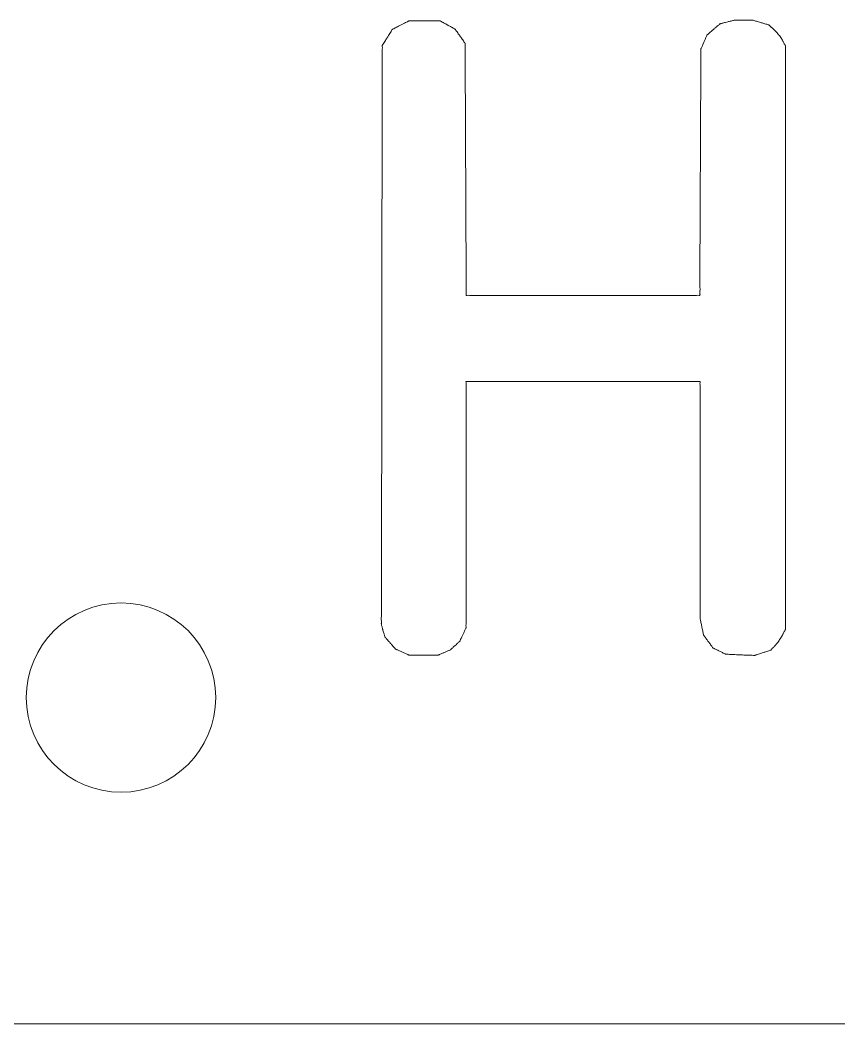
# Model space of a CAD drawing. Header units: millimetres. Extents: x 547 to 653, y 420 to 480.
# Drawn here: x 580.95 to 593.48, y 420.15 to 435.53 of the extents above; entities that cross this region are included whole.
import ezdxf

# ---------------------------------------------------------------- set-up
doc = ezdxf.new("R2010")
doc.units = ezdxf.units.MM

msp = doc.modelspace()

# ---------------------------------------------------------------- linework, layer by layer
at = {"color": 7, "linetype": 'Continuous', "lineweight": 15}
for p, q in [((592.033, 435.526), (591.987, 435.526)), ((586.78, 435.453), (586.761, 435.443)), ((587.157, 435.513), (587.121, 435.513)), ((587.502, 435.445), (587.464, 435.466)), ((591.571, 435.39), (591.556, 435.377)), ((591.783, 435.5), (591.746, 435.49)), ((592.294, 435.485), (592.252, 435.498)), ((586.574, 435.269), (586.562, 435.25)), ((587.69, 435.268), (587.679, 435.284)), ((591.419, 435.198), (591.404, 435.161)), ((587.775, 431.55), (587.762, 434.969)), ((592.664, 426.439), (592.664, 434.929)), ((586.491, 434.889), (586.477, 426.468)), ((591.368, 434.845), (591.355, 431.545)), ((591.13, 431.309), (587.999, 431.309)), ((587.998, 429.988), (591.132, 429.988)), ((587.773, 426.452), (587.774, 429.753)), ((591.356, 429.761), (591.356, 426.544)), ((586.502, 426.179), (586.512, 426.147)), ((591.381, 426.241), (591.385, 426.222)), ((586.607, 425.99), (586.619, 425.977)), ((587.723, 426.107), (587.738, 426.141)), ((591.476, 426.013), (591.487, 425.999)), ((586.789, 425.848), (586.823, 425.833)), ((587.432, 425.834), (587.463, 425.847)), ((587.601, 425.94), (587.625, 425.962)), ((591.644, 425.863), (591.677, 425.847)), ((592.306, 425.831), (592.325, 425.837)), ((587.105, 425.798), (587.138, 425.798)), ((591.954, 425.803), (591.987, 425.801)), ((632.992, 420.147), (567.992, 420.147))]:
    msp.add_line(p, q, dxfattribs=at)
msp.add_circle((582.492, 425.147), 1.45, dxfattribs=at)
for points in [[(591.886, 435.526), (591.883, 435.525), (591.881, 435.524), (591.878, 435.523)], [(591.896, 435.526), (591.893, 435.526), (591.89, 435.526), (591.886, 435.526)], [(591.922, 435.526), (591.913, 435.525), (591.905, 435.525), (591.896, 435.526)], [(591.954, 435.526), (591.944, 435.526), (591.933, 435.526), (591.922, 435.526)], [(591.987, 435.526), (591.976, 435.526), (591.965, 435.525), (591.954, 435.526)], [(592.058, 435.526), (592.05, 435.526), (592.041, 435.526), (592.033, 435.526)], [(592.091, 435.526), (592.08, 435.525), (592.069, 435.526), (592.058, 435.526)], [(592.124, 435.526), (592.113, 435.526), (592.102, 435.526), (592.091, 435.526)], [(592.149, 435.526), (592.141, 435.525), (592.132, 435.525), (592.124, 435.526)], [(592.159, 435.526), (592.156, 435.526), (592.153, 435.526), (592.149, 435.526)], [(592.169, 435.523), (592.166, 435.524), (592.162, 435.525), (592.159, 435.526)], [(586.639, 435.374), (586.635, 435.366), (586.63, 435.358), (586.625, 435.351)], [(586.644, 435.383), (586.642, 435.381), (586.64, 435.377), (586.639, 435.374)], [(586.654, 435.388), (586.65, 435.386), (586.647, 435.385), (586.644, 435.383)], [(586.677, 435.4), (586.67, 435.396), (586.662, 435.391), (586.654, 435.388)], [(586.708, 435.415), (586.697, 435.41), (586.687, 435.405), (586.677, 435.4)], [(586.738, 435.431), (586.728, 435.426), (586.718, 435.421), (586.708, 435.415)], [(586.761, 435.443), (586.754, 435.439), (586.746, 435.435), (586.738, 435.431)], [(586.803, 435.465), (586.796, 435.461), (586.788, 435.457), (586.78, 435.453)], [(586.834, 435.48), (586.824, 435.475), (586.814, 435.47), (586.803, 435.465)], [(586.864, 435.496), (586.854, 435.491), (586.844, 435.486), (586.834, 435.48)], [(586.888, 435.508), (586.88, 435.503), (586.872, 435.5), (586.864, 435.496)], [(586.897, 435.513), (586.894, 435.512), (586.891, 435.51), (586.888, 435.508)], [(586.915, 435.513), (586.909, 435.513), (586.902, 435.515), (586.897, 435.513)], [(586.96, 435.513), (586.945, 435.512), (586.93, 435.511), (586.915, 435.513)], [(587.018, 435.513), (586.998, 435.513), (586.979, 435.513), (586.96, 435.513)], [(587.076, 435.513), (587.057, 435.513), (587.037, 435.513), (587.018, 435.513)], [(587.121, 435.513), (587.106, 435.513), (587.091, 435.513), (587.076, 435.513)], [(587.201, 435.513), (587.187, 435.513), (587.172, 435.513), (587.157, 435.513)], [(587.26, 435.513), (587.24, 435.513), (587.221, 435.513), (587.201, 435.513)], [(587.318, 435.513), (587.299, 435.514), (587.279, 435.513), (587.26, 435.513)], [(587.363, 435.513), (587.347, 435.511), (587.333, 435.512), (587.318, 435.513)], [(587.381, 435.513), (587.375, 435.515), (587.369, 435.514), (587.363, 435.513)], [(587.389, 435.508), (587.386, 435.51), (587.384, 435.512), (587.381, 435.513)], [(587.41, 435.496), (587.403, 435.5), (587.396, 435.504), (587.389, 435.508)], [(587.437, 435.481), (587.428, 435.486), (587.419, 435.491), (587.41, 435.496)], [(587.464, 435.466), (587.455, 435.471), (587.446, 435.476), (587.437, 435.481)], [(587.523, 435.433), (587.516, 435.437), (587.509, 435.441), (587.502, 435.445)], [(587.55, 435.418), (587.541, 435.423), (587.532, 435.428), (587.523, 435.433)], [(587.578, 435.402), (587.569, 435.408), (587.56, 435.413), (587.55, 435.418)], [(587.599, 435.391), (587.591, 435.394), (587.584, 435.398), (587.578, 435.402)], [(587.607, 435.386), (587.605, 435.388), (587.602, 435.389), (587.599, 435.391)], [(587.613, 435.378), (587.611, 435.381), (587.609, 435.384), (587.607, 435.386)], [(587.627, 435.357), (587.622, 435.364), (587.617, 435.37), (587.613, 435.378)], [(591.556, 435.377), (591.55, 435.372), (591.544, 435.367), (591.537, 435.362)], [(591.589, 435.406), (591.583, 435.401), (591.577, 435.395), (591.571, 435.39)], [(591.613, 435.427), (591.605, 435.42), (591.597, 435.413), (591.589, 435.406)], [(591.638, 435.447), (591.629, 435.441), (591.621, 435.434), (591.613, 435.427)], [(591.656, 435.463), (591.65, 435.457), (591.644, 435.452), (591.638, 435.447)], [(591.663, 435.469), (591.661, 435.468), (591.658, 435.465), (591.656, 435.463)], [(591.672, 435.472), (591.669, 435.471), (591.666, 435.471), (591.663, 435.469)], [(591.692, 435.477), (591.686, 435.475), (591.679, 435.473), (591.672, 435.472)], [(591.719, 435.483), (591.71, 435.481), (591.701, 435.479), (591.692, 435.477)], [(591.746, 435.49), (591.737, 435.488), (591.728, 435.486), (591.719, 435.483)], [(591.804, 435.505), (591.797, 435.503), (591.79, 435.501), (591.783, 435.5)], [(591.831, 435.511), (591.822, 435.509), (591.813, 435.507), (591.804, 435.505)], [(591.857, 435.518), (591.848, 435.516), (591.839, 435.514), (591.831, 435.511)], [(591.878, 435.523), (591.871, 435.521), (591.864, 435.52), (591.857, 435.518)], [(592.192, 435.516), (592.184, 435.518), (592.176, 435.52), (592.169, 435.523)], [(592.222, 435.507), (592.212, 435.51), (592.202, 435.513), (592.192, 435.516)], [(592.252, 435.498), (592.242, 435.501), (592.232, 435.504), (592.222, 435.507)], [(592.317, 435.479), (592.309, 435.481), (592.302, 435.483), (592.294, 435.485)], [(592.347, 435.47), (592.337, 435.472), (592.327, 435.476), (592.317, 435.479)], [(592.377, 435.461), (592.367, 435.464), (592.357, 435.467), (592.347, 435.47)], [(592.401, 435.454), (592.392, 435.455), (592.385, 435.458), (592.377, 435.461)], [(592.41, 435.451), (592.407, 435.453), (592.404, 435.453), (592.401, 435.454)], [(592.416, 435.446), (592.414, 435.447), (592.412, 435.45), (592.41, 435.451)], [(592.431, 435.432), (592.426, 435.436), (592.42, 435.441), (592.416, 435.446)], [(592.45, 435.414), (592.443, 435.42), (592.437, 435.426), (592.431, 435.432)], [(592.469, 435.397), (592.463, 435.403), (592.456, 435.408), (592.45, 435.414)], [(592.484, 435.383), (592.479, 435.388), (592.474, 435.392), (592.469, 435.397)], [(592.49, 435.378), (592.488, 435.38), (592.486, 435.381), (592.484, 435.383)], [(592.512, 435.356), (592.505, 435.363), (592.497, 435.371), (592.49, 435.378)], [(586.548, 435.227), (586.542, 435.217), (586.536, 435.208), (586.53, 435.198)], [(586.562, 435.25), (586.558, 435.243), (586.553, 435.235), (586.548, 435.227)], [(586.588, 435.291), (586.583, 435.284), (586.578, 435.276), (586.574, 435.269)], [(586.606, 435.321), (586.6, 435.311), (586.594, 435.301), (586.588, 435.291)], [(586.625, 435.351), (586.618, 435.341), (586.612, 435.331), (586.606, 435.321)], [(587.646, 435.331), (587.639, 435.34), (587.633, 435.349), (587.627, 435.357)], [(587.664, 435.304), (587.658, 435.313), (587.652, 435.322), (587.646, 435.331)], [(587.679, 435.284), (587.674, 435.291), (587.669, 435.297), (587.664, 435.304)], [(587.704, 435.247), (587.7, 435.254), (587.695, 435.261), (587.69, 435.268)], [(587.723, 435.221), (587.717, 435.229), (587.711, 435.238), (587.704, 435.247)], [(587.742, 435.194), (587.736, 435.203), (587.729, 435.212), (587.723, 435.221)], [(591.428, 435.218), (591.425, 435.211), (591.422, 435.204), (591.419, 435.198)], [(591.44, 435.244), (591.436, 435.235), (591.432, 435.226), (591.428, 435.218)], [(591.451, 435.27), (591.447, 435.261), (591.443, 435.253), (591.44, 435.244)], [(591.46, 435.29), (591.457, 435.283), (591.454, 435.277), (591.451, 435.27)], [(591.463, 435.298), (591.462, 435.296), (591.461, 435.293), (591.46, 435.29)], [(591.471, 435.304), (591.468, 435.302), (591.465, 435.301), (591.463, 435.298)], [(591.489, 435.32), (591.483, 435.315), (591.477, 435.309), (591.471, 435.304)], [(591.513, 435.341), (591.505, 435.334), (591.497, 435.327), (591.489, 435.32)], [(591.537, 435.362), (591.529, 435.355), (591.521, 435.348), (591.513, 435.341)], [(592.536, 435.33), (592.528, 435.339), (592.52, 435.347), (592.512, 435.356)], [(592.559, 435.302), (592.551, 435.312), (592.543, 435.321), (592.536, 435.33)], [(592.581, 435.273), (592.574, 435.283), (592.566, 435.293), (592.559, 435.302)], [(592.601, 435.244), (592.595, 435.254), (592.588, 435.263), (592.581, 435.273)], [(592.617, 435.218), (592.612, 435.227), (592.607, 435.236), (592.601, 435.244)], [(592.62, 435.212), (592.619, 435.214), (592.618, 435.216), (592.617, 435.218)], [(586.492, 435.136), (586.49, 435.131), (586.491, 435.126), (586.492, 435.121)], [(586.492, 435.08), (586.491, 435.058), (586.491, 435.035), (586.491, 435.013)], [(586.497, 435.145), (586.495, 435.142), (586.493, 435.139), (586.492, 435.136)], [(586.492, 435.121), (586.493, 435.107), (586.492, 435.094), (586.492, 435.08)], [(586.511, 435.168), (586.507, 435.16), (586.503, 435.152), (586.497, 435.145)], [(586.53, 435.198), (586.524, 435.188), (586.517, 435.178), (586.511, 435.168)], [(587.756, 435.174), (587.75, 435.18), (587.746, 435.187), (587.742, 435.194)], [(587.762, 435.166), (587.76, 435.169), (587.758, 435.171), (587.756, 435.174)], [(587.762, 435.11), (587.761, 435.124), (587.76, 435.137), (587.762, 435.151)], [(587.762, 435.151), (587.762, 435.156), (587.763, 435.161), (587.762, 435.166)], [(587.762, 435.045), (587.762, 435.067), (587.763, 435.089), (587.762, 435.11)], [(591.368, 435.081), (591.367, 435.077), (591.368, 435.072), (591.368, 435.067)], [(591.372, 435.089), (591.371, 435.086), (591.369, 435.084), (591.368, 435.081)], [(591.368, 435.067), (591.37, 435.053), (591.369, 435.04), (591.368, 435.027)], [(591.381, 435.109), (591.378, 435.102), (591.375, 435.096), (591.372, 435.089)], [(591.392, 435.135), (591.388, 435.127), (591.384, 435.118), (591.381, 435.109)], [(591.404, 435.161), (591.4, 435.153), (591.396, 435.144), (591.392, 435.135)], [(592.629, 435.196), (592.626, 435.201), (592.623, 435.206), (592.62, 435.212)], [(592.64, 435.175), (592.636, 435.182), (592.633, 435.189), (592.629, 435.196)], [(592.652, 435.154), (592.648, 435.161), (592.644, 435.168), (592.64, 435.175)], [(592.66, 435.138), (592.657, 435.143), (592.654, 435.149), (592.652, 435.154)], [(592.664, 435.132), (592.663, 435.134), (592.662, 435.136), (592.66, 435.138)], [(592.664, 435.075), (592.663, 435.089), (592.662, 435.103), (592.664, 435.117)], [(592.664, 435.117), (592.664, 435.122), (592.665, 435.127), (592.664, 435.132)], [(592.664, 435.008), (592.664, 435.03), (592.665, 435.053), (592.664, 435.075)], [(586.491, 435.013), (586.491, 435), (586.491, 434.988), (586.491, 434.976)], [(586.491, 434.976), (586.491, 434.962), (586.491, 434.948), (586.491, 434.935)], [(586.491, 434.935), (586.491, 434.92), (586.491, 434.905), (586.491, 434.889)], [(587.762, 435.009), (587.762, 435.021), (587.762, 435.033), (587.762, 435.045)], [(587.762, 434.969), (587.762, 434.982), (587.762, 434.995), (587.762, 435.009)], [(591.368, 435.027), (591.367, 435.006), (591.368, 434.984), (591.368, 434.963)], [(591.368, 434.963), (591.368, 434.951), (591.368, 434.939), (591.368, 434.928)], [(591.368, 434.928), (591.368, 434.914), (591.368, 434.901), (591.368, 434.888)], [(592.664, 434.971), (592.664, 434.983), (592.664, 434.995), (592.664, 435.008)], [(592.664, 434.929), (592.664, 434.943), (592.664, 434.957), (592.664, 434.971)], [(591.368, 434.888), (591.368, 434.874), (591.368, 434.86), (591.368, 434.845)], [(587.775, 431.506), (587.775, 431.521), (587.775, 431.536), (587.775, 431.55)], [(591.355, 431.545), (591.355, 431.531), (591.355, 431.516), (591.355, 431.502)], [(587.775, 431.365), (587.774, 431.385), (587.775, 431.408), (587.775, 431.43)], [(587.775, 431.466), (587.775, 431.479), (587.775, 431.493), (587.775, 431.506)], [(587.775, 431.43), (587.775, 431.442), (587.775, 431.454), (587.775, 431.466)], [(591.355, 431.427), (591.355, 431.406), (591.356, 431.383), (591.354, 431.363)], [(591.355, 431.502), (591.355, 431.489), (591.355, 431.476), (591.355, 431.462)], [(591.355, 431.462), (591.355, 431.451), (591.355, 431.439), (591.355, 431.427)], [(587.776, 431.309), (587.773, 431.311), (587.775, 431.318), (587.775, 431.324)], [(587.775, 431.324), (587.778, 431.34), (587.776, 431.352), (587.775, 431.365)], [(587.789, 431.309), (587.784, 431.308), (587.778, 431.307), (587.776, 431.309)], [(587.827, 431.309), (587.815, 431.31), (587.804, 431.311), (587.789, 431.309)], [(587.887, 431.309), (587.867, 431.309), (587.846, 431.308), (587.827, 431.309)], [(587.921, 431.309), (587.91, 431.309), (587.899, 431.309), (587.887, 431.309)], [(587.958, 431.309), (587.946, 431.309), (587.933, 431.309), (587.921, 431.309)], [(587.999, 431.309), (587.986, 431.309), (587.972, 431.309), (587.958, 431.309)], [(591.171, 431.309), (591.158, 431.309), (591.144, 431.309), (591.13, 431.309)], [(591.209, 431.309), (591.196, 431.309), (591.184, 431.309), (591.171, 431.309)], [(591.242, 431.309), (591.231, 431.309), (591.22, 431.309), (591.209, 431.309)], [(591.303, 431.309), (591.284, 431.308), (591.263, 431.309), (591.242, 431.309)], [(591.341, 431.309), (591.326, 431.312), (591.315, 431.31), (591.303, 431.309)], [(591.354, 431.309), (591.352, 431.307), (591.346, 431.308), (591.341, 431.309)], [(591.354, 431.363), (591.353, 431.351), (591.352, 431.339), (591.354, 431.323)], [(591.354, 431.323), (591.355, 431.318), (591.357, 431.311), (591.354, 431.309)], [(587.774, 429.974), (587.773, 429.98), (587.772, 429.986), (587.774, 429.988)], [(587.774, 429.988), (587.777, 429.99), (587.782, 429.989), (587.788, 429.988)], [(587.788, 429.988), (587.803, 429.986), (587.814, 429.988), (587.826, 429.988)], [(587.826, 429.988), (587.845, 429.99), (587.866, 429.989), (587.886, 429.988)], [(587.886, 429.988), (587.898, 429.988), (587.909, 429.988), (587.92, 429.988)], [(587.92, 429.988), (587.932, 429.988), (587.945, 429.988), (587.957, 429.988)], [(587.957, 429.988), (587.971, 429.988), (587.985, 429.988), (587.998, 429.988)], [(591.132, 429.988), (591.146, 429.988), (591.159, 429.988), (591.173, 429.988)], [(591.173, 429.988), (591.185, 429.988), (591.198, 429.988), (591.21, 429.988)], [(591.21, 429.988), (591.221, 429.988), (591.232, 429.988), (591.244, 429.988)], [(591.244, 429.988), (591.264, 429.989), (591.285, 429.99), (591.304, 429.988)], [(591.304, 429.988), (591.316, 429.988), (591.327, 429.986), (591.342, 429.988)], [(591.342, 429.988), (591.348, 429.989), (591.353, 429.991), (591.356, 429.988)], [(591.356, 429.988), (591.358, 429.986), (591.357, 429.98), (591.356, 429.975)], [(587.774, 429.87), (587.774, 429.892), (587.773, 429.914), (587.774, 429.934)], [(587.774, 429.934), (587.775, 429.947), (587.777, 429.958), (587.774, 429.974)], [(587.774, 429.835), (587.774, 429.847), (587.774, 429.858), (587.774, 429.87)], [(587.774, 429.796), (587.774, 429.809), (587.774, 429.822), (587.774, 429.835)], [(591.356, 429.975), (591.353, 429.959), (591.355, 429.948), (591.356, 429.936)], [(591.356, 429.936), (591.357, 429.917), (591.356, 429.896), (591.356, 429.875)], [(591.356, 429.875), (591.356, 429.863), (591.356, 429.852), (591.356, 429.841)], [(591.356, 429.841), (591.356, 429.828), (591.356, 429.815), (591.356, 429.803)], [(587.774, 429.753), (587.774, 429.767), (587.774, 429.781), (587.774, 429.796)], [(591.356, 429.803), (591.356, 429.789), (591.356, 429.775), (591.356, 429.761)], [(586.477, 426.468), (586.477, 426.455), (586.477, 426.441), (586.477, 426.427)], [(587.773, 426.409), (587.773, 426.424), (587.773, 426.438), (587.773, 426.452)], [(591.356, 426.472), (591.356, 426.452), (591.355, 426.431), (591.356, 426.411)], [(591.356, 426.544), (591.356, 426.531), (591.356, 426.519), (591.356, 426.506)], [(591.356, 426.506), (591.356, 426.495), (591.356, 426.483), (591.356, 426.472)], [(586.477, 426.39), (586.477, 426.368), (586.476, 426.346), (586.477, 426.323)], [(586.477, 426.427), (586.477, 426.415), (586.477, 426.403), (586.477, 426.39)], [(586.477, 426.323), (586.477, 426.309), (586.478, 426.296), (586.477, 426.282)], [(587.773, 426.37), (587.773, 426.383), (587.773, 426.396), (587.773, 426.409)], [(587.773, 426.334), (587.773, 426.346), (587.773, 426.358), (587.773, 426.37)], [(587.773, 426.271), (587.774, 426.292), (587.773, 426.313), (587.773, 426.334)], [(591.356, 426.372), (591.356, 426.368), (591.355, 426.363), (591.356, 426.359)], [(591.356, 426.411), (591.356, 426.398), (591.356, 426.385), (591.356, 426.372)], [(591.356, 426.359), (591.356, 426.355), (591.357, 426.352), (591.358, 426.349)], [(591.358, 426.349), (591.36, 426.341), (591.361, 426.334), (591.363, 426.326)], [(591.363, 426.326), (591.365, 426.316), (591.367, 426.305), (591.369, 426.295)], [(592.664, 426.394), (592.664, 426.409), (592.664, 426.424), (592.664, 426.439)], [(592.664, 426.352), (592.664, 426.366), (592.664, 426.38), (592.664, 426.394)], [(592.664, 426.315), (592.664, 426.328), (592.664, 426.34), (592.664, 426.352)], [(592.664, 426.248), (592.665, 426.27), (592.664, 426.293), (592.664, 426.315)], [(586.477, 426.282), (586.476, 426.277), (586.476, 426.272), (586.477, 426.267)], [(586.477, 426.267), (586.477, 426.265), (586.478, 426.262), (586.479, 426.26)], [(586.479, 426.26), (586.481, 426.254), (586.482, 426.248), (586.484, 426.242)], [(586.484, 426.242), (586.486, 426.235), (586.488, 426.227), (586.491, 426.219)], [(586.491, 426.219), (586.493, 426.212), (586.495, 426.204), (586.497, 426.196)], [(586.497, 426.196), (586.499, 426.19), (586.501, 426.185), (586.502, 426.179)], [(586.512, 426.147), (586.514, 426.139), (586.516, 426.131), (586.518, 426.124)], [(587.738, 426.141), (587.742, 426.149), (587.746, 426.157), (587.75, 426.166)], [(587.75, 426.166), (587.753, 426.174), (587.757, 426.182), (587.761, 426.19)], [(587.761, 426.19), (587.764, 426.196), (587.766, 426.203), (587.77, 426.209)], [(587.77, 426.209), (587.771, 426.211), (587.772, 426.214), (587.773, 426.216)], [(587.773, 426.231), (587.772, 426.244), (587.773, 426.257), (587.773, 426.271)], [(587.773, 426.216), (587.774, 426.221), (587.774, 426.226), (587.773, 426.231)], [(591.369, 426.295), (591.372, 426.285), (591.374, 426.275), (591.376, 426.265)], [(591.376, 426.265), (591.378, 426.257), (591.379, 426.249), (591.381, 426.241)], [(591.385, 426.222), (591.387, 426.214), (591.388, 426.207), (591.39, 426.199)], [(591.39, 426.199), (591.392, 426.189), (591.394, 426.178), (591.397, 426.168)], [(591.397, 426.168), (591.399, 426.158), (591.401, 426.148), (591.403, 426.138)], [(592.629, 426.125), (592.633, 426.132), (592.636, 426.139), (592.64, 426.147)], [(592.64, 426.147), (592.644, 426.154), (592.648, 426.161), (592.652, 426.168)], [(592.652, 426.168), (592.654, 426.173), (592.657, 426.179), (592.66, 426.184)], [(592.66, 426.184), (592.662, 426.187), (592.663, 426.189), (592.664, 426.191)], [(592.664, 426.205), (592.662, 426.22), (592.663, 426.234), (592.664, 426.248)], [(592.664, 426.191), (592.665, 426.195), (592.664, 426.201), (592.664, 426.205)], [(586.518, 426.124), (586.52, 426.116), (586.522, 426.108), (586.525, 426.101)], [(586.525, 426.101), (586.527, 426.095), (586.529, 426.089), (586.53, 426.083)], [(586.53, 426.083), (586.53, 426.081), (586.531, 426.078), (586.532, 426.076)], [(586.532, 426.076), (586.533, 426.073), (586.536, 426.071), (586.538, 426.069)], [(586.538, 426.069), (586.544, 426.064), (586.548, 426.058), (586.553, 426.052)], [(586.553, 426.052), (586.559, 426.044), (586.566, 426.037), (586.573, 426.03)], [(586.573, 426.03), (586.579, 426.022), (586.586, 426.015), (586.592, 426.007)], [(586.592, 426.007), (586.597, 426.002), (586.602, 425.996), (586.607, 425.99)], [(587.643, 425.979), (587.648, 425.984), (587.654, 425.99), (587.66, 425.995)], [(587.66, 425.995), (587.665, 426), (587.669, 426.004), (587.674, 426.008)], [(587.674, 426.008), (587.676, 426.01), (587.678, 426.011), (587.679, 426.013)], [(587.679, 426.013), (587.681, 426.015), (587.682, 426.018), (587.683, 426.021)], [(587.683, 426.021), (587.685, 426.027), (587.688, 426.033), (587.691, 426.04)], [(587.691, 426.04), (587.695, 426.048), (587.699, 426.056), (587.703, 426.064)], [(587.703, 426.064), (587.706, 426.072), (587.71, 426.08), (587.714, 426.088)], [(587.714, 426.088), (587.717, 426.095), (587.72, 426.101), (587.723, 426.107)], [(591.403, 426.138), (591.405, 426.13), (591.407, 426.122), (591.408, 426.114)], [(591.408, 426.114), (591.409, 426.111), (591.409, 426.108), (591.41, 426.105)], [(591.41, 426.105), (591.411, 426.102), (591.413, 426.1), (591.415, 426.097)], [(591.415, 426.097), (591.42, 426.092), (591.424, 426.085), (591.429, 426.079)], [(591.429, 426.079), (591.434, 426.071), (591.44, 426.063), (591.446, 426.055)], [(591.446, 426.055), (591.452, 426.048), (591.457, 426.04), (591.463, 426.032)], [(591.463, 426.032), (591.467, 426.026), (591.472, 426.019), (591.476, 426.013)], [(591.487, 425.999), (591.491, 425.993), (591.496, 425.987), (591.5, 425.981)], [(592.523, 425.966), (592.531, 425.974), (592.537, 425.983), (592.544, 425.992)], [(592.544, 425.992), (592.551, 426.001), (592.558, 426.01), (592.565, 426.02)], [(592.565, 426.02), (592.571, 426.029), (592.578, 426.039), (592.584, 426.049)], [(592.584, 426.049), (592.59, 426.058), (592.596, 426.067), (592.602, 426.076)], [(592.602, 426.076), (592.607, 426.085), (592.612, 426.093), (592.616, 426.102)], [(592.616, 426.102), (592.618, 426.104), (592.619, 426.107), (592.62, 426.109)], [(592.62, 426.109), (592.623, 426.114), (592.626, 426.12), (592.629, 426.125)], [(586.619, 425.977), (586.624, 425.971), (586.629, 425.965), (586.634, 425.959)], [(586.634, 425.959), (586.641, 425.952), (586.647, 425.945), (586.654, 425.937)], [(586.654, 425.937), (586.66, 425.93), (586.667, 425.922), (586.673, 425.915)], [(586.673, 425.915), (586.678, 425.909), (586.684, 425.904), (586.688, 425.898)], [(586.688, 425.898), (586.69, 425.895), (586.692, 425.893), (586.694, 425.891)], [(586.694, 425.891), (586.697, 425.889), (586.699, 425.888), (586.702, 425.888)], [(586.702, 425.888), (586.709, 425.885), (586.715, 425.882), (586.721, 425.879)], [(586.721, 425.879), (586.729, 425.875), (586.737, 425.871), (586.745, 425.868)], [(586.745, 425.868), (586.753, 425.864), (586.762, 425.86), (586.77, 425.857)], [(586.77, 425.857), (586.776, 425.854), (586.782, 425.851), (586.789, 425.848)], [(587.463, 425.847), (587.471, 425.85), (587.478, 425.853), (587.486, 425.856)], [(587.486, 425.856), (587.493, 425.86), (587.501, 425.863), (587.509, 425.866)], [(587.509, 425.866), (587.514, 425.869), (587.52, 425.871), (587.526, 425.873)], [(587.526, 425.873), (587.528, 425.874), (587.531, 425.875), (587.533, 425.876)], [(587.533, 425.876), (587.535, 425.878), (587.537, 425.879), (587.538, 425.881)], [(587.538, 425.881), (587.543, 425.886), (587.547, 425.89), (587.552, 425.894)], [(587.552, 425.894), (587.558, 425.899), (587.564, 425.905), (587.57, 425.91)], [(587.57, 425.91), (587.575, 425.916), (587.581, 425.921), (587.587, 425.927)], [(587.587, 425.927), (587.592, 425.931), (587.596, 425.935), (587.601, 425.94)], [(587.625, 425.962), (587.631, 425.968), (587.637, 425.973), (587.643, 425.979)], [(591.5, 425.981), (591.506, 425.973), (591.512, 425.965), (591.517, 425.957)], [(591.517, 425.957), (591.523, 425.949), (591.529, 425.941), (591.534, 425.933)], [(591.534, 425.933), (591.539, 425.927), (591.544, 425.921), (591.548, 425.915)], [(591.548, 425.915), (591.549, 425.912), (591.551, 425.909), (591.553, 425.908)], [(591.553, 425.908), (591.555, 425.906), (591.558, 425.905), (591.56, 425.904)], [(591.56, 425.904), (591.567, 425.901), (591.573, 425.898), (591.578, 425.895)], [(591.578, 425.895), (591.586, 425.891), (591.594, 425.887), (591.602, 425.883)], [(591.602, 425.883), (591.61, 425.88), (591.618, 425.876), (591.626, 425.872)], [(591.626, 425.872), (591.632, 425.869), (591.638, 425.866), (591.644, 425.863)], [(591.677, 425.847), (591.685, 425.843), (591.692, 425.839), (591.7, 425.835)], [(592.325, 425.837), (592.332, 425.839), (592.34, 425.842), (592.348, 425.844)], [(592.348, 425.844), (592.358, 425.848), (592.368, 425.851), (592.378, 425.854)], [(592.378, 425.854), (592.388, 425.857), (592.398, 425.861), (592.408, 425.864)], [(592.408, 425.864), (592.415, 425.867), (592.422, 425.87), (592.431, 425.872)], [(592.431, 425.872), (592.434, 425.873), (592.437, 425.873), (592.44, 425.875)], [(592.44, 425.875), (592.442, 425.876), (592.443, 425.878), (592.445, 425.88)], [(592.445, 425.88), (592.448, 425.885), (592.452, 425.889), (592.456, 425.893)], [(592.456, 425.893), (592.462, 425.898), (592.467, 425.904), (592.472, 425.909)], [(592.472, 425.909), (592.477, 425.915), (592.482, 425.921), (592.488, 425.926)], [(592.488, 425.926), (592.492, 425.93), (592.496, 425.935), (592.5, 425.939)], [(592.5, 425.939), (592.501, 425.941), (592.503, 425.942), (592.504, 425.944)], [(592.504, 425.944), (592.511, 425.951), (592.517, 425.958), (592.523, 425.966)], [(586.823, 425.833), (586.831, 425.829), (586.839, 425.825), (586.847, 425.822)], [(586.847, 425.822), (586.855, 425.818), (586.863, 425.814), (586.872, 425.81)], [(586.872, 425.81), (586.878, 425.808), (586.884, 425.805), (586.89, 425.802)], [(586.89, 425.802), (586.893, 425.801), (586.895, 425.799), (586.898, 425.798)], [(586.898, 425.798), (586.903, 425.797), (586.909, 425.798), (586.915, 425.798)], [(586.915, 425.798), (586.929, 425.8), (586.942, 425.799), (586.956, 425.798)], [(586.956, 425.798), (586.974, 425.798), (586.992, 425.798), (587.01, 425.798)], [(587.01, 425.798), (587.027, 425.798), (587.045, 425.798), (587.063, 425.798)], [(587.063, 425.798), (587.077, 425.798), (587.091, 425.798), (587.105, 425.798)], [(587.138, 425.798), (587.151, 425.798), (587.165, 425.798), (587.179, 425.798)], [(587.179, 425.798), (587.197, 425.798), (587.215, 425.798), (587.233, 425.798)], [(587.233, 425.798), (587.251, 425.797), (587.269, 425.797), (587.286, 425.797)], [(587.286, 425.797), (587.3, 425.798), (587.314, 425.799), (587.328, 425.797)], [(587.328, 425.797), (587.333, 425.797), (587.339, 425.796), (587.344, 425.797)], [(587.344, 425.797), (587.347, 425.798), (587.349, 425.799), (587.351, 425.8)], [(587.351, 425.8), (587.357, 425.803), (587.363, 425.805), (587.369, 425.808)], [(587.369, 425.808), (587.376, 425.811), (587.384, 425.814), (587.391, 425.817)], [(587.391, 425.817), (587.399, 425.82), (587.407, 425.823), (587.414, 425.827)], [(587.414, 425.827), (587.42, 425.829), (587.426, 425.831), (587.432, 425.834)], [(591.7, 425.835), (591.708, 425.831), (591.716, 425.828), (591.724, 425.824)], [(591.724, 425.824), (591.73, 425.821), (591.736, 425.818), (591.742, 425.815)], [(591.742, 425.815), (591.745, 425.814), (591.747, 425.812), (591.749, 425.811)], [(591.749, 425.811), (591.755, 425.81), (591.76, 425.81), (591.766, 425.811)], [(591.766, 425.811), (591.78, 425.811), (591.793, 425.81), (591.807, 425.809)], [(591.807, 425.809), (591.824, 425.808), (591.842, 425.807), (591.86, 425.807)], [(591.86, 425.807), (591.878, 425.806), (591.895, 425.805), (591.913, 425.804)], [(591.913, 425.804), (591.927, 425.804), (591.94, 425.803), (591.954, 425.803)], [(591.987, 425.801), (592, 425.801), (592.014, 425.8), (592.028, 425.799)], [(592.028, 425.799), (592.045, 425.799), (592.063, 425.798), (592.081, 425.797)], [(592.081, 425.797), (592.099, 425.796), (592.116, 425.795), (592.134, 425.795)], [(592.134, 425.795), (592.148, 425.795), (592.161, 425.795), (592.175, 425.793)], [(592.175, 425.793), (592.18, 425.792), (592.186, 425.791), (592.191, 425.792)], [(592.191, 425.792), (592.194, 425.793), (592.197, 425.794), (592.2, 425.795)], [(592.2, 425.795), (592.208, 425.798), (592.216, 425.801), (592.223, 425.803)], [(592.223, 425.803), (592.233, 425.806), (592.243, 425.81), (592.253, 425.813)], [(592.253, 425.813), (592.263, 425.816), (592.273, 425.82), (592.283, 425.823)], [(592.283, 425.823), (592.291, 425.825), (592.299, 425.828), (592.306, 425.831)]]:
    msp.add_open_spline(points, degree=3, dxfattribs=at)

doc.saveas('drawing.dxf')
